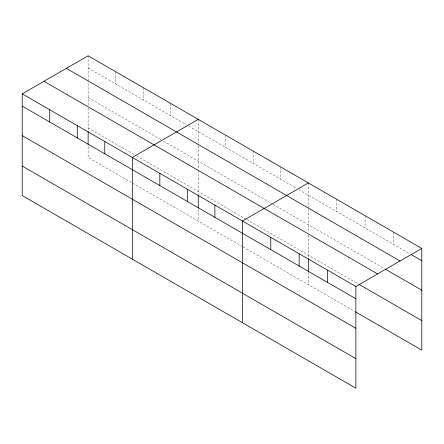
<?xml version="1.0" encoding="UTF-8"?>
<svg xmlns="http://www.w3.org/2000/svg" width="444" height="444" viewBox="0 0 444 444"><rect width="100%" height="100%" fill="white"/><g stroke="black" fill="none" stroke-linecap="round" stroke-linejoin="round"><path stroke-width="0.33" stroke-dasharray="2.22 1.67" d="M88.128 105.173L88.128 81.779M88.128 81.091L88.128 55.794M88.128 68.049L186.269 124.714M188.667 126.096L296.381 188.284M298.779 189.666L409.984 253.868M88.128 97.569L161.139 139.716M163.531 141.098L272.444 203.979M273.043 204.329L384.576 268.72M88.128 127.977L136.003 155.622M136.602 155.966L246.115 219.192M246.714 219.536L358.574 284.121M242.524 246.636L88.128 157.498L88.128 145.144M243.123 246.981L355.034 311.594M393.44 232.062L393.44 244.317M365.073 215.69L365.073 227.944M336.713 199.317L336.713 211.572M308.352 182.939L308.352 208.236M308.352 208.924L308.352 232.317M308.352 235.081L308.352 257.87M308.352 272.283L308.352 284.643M280.824 167.049L280.824 179.298M253.296 151.154L253.296 163.409M225.768 135.259L225.768 147.513M198.24 119.369L198.24 143.29M198.24 146.037L198.24 169.436M198.24 170.124L198.24 194.3M198.24 209.402L198.24 221.068M170.712 103.474L170.712 115.729M143.184 87.585L143.184 99.833M115.656 71.689L115.656 83.944M88.128 107.936L88.128 130.725"/><path stroke-width="0.67" d="M355.622 311.932L421.8 350.138L421.8 248.44L88.128 55.794L22.2 93.862L22.2 195.56L355.872 388.206L355.872 286.502L22.2 93.862M198.24 119.369L132.312 157.431L132.312 259.135M308.352 182.939L242.424 221.007L242.424 322.705M355.872 286.502L421.8 248.44M411.166 254.551L421.8 260.695M66.372 68.359L400.044 261M385.758 269.403L421.8 290.209M43.956 81.296L377.628 273.942M359.168 284.46L421.8 320.624M22.2 106.11L355.872 298.757M22.2 135.631L355.872 328.271M22.2 166.045L355.872 358.685M327.511 270.13L327.511 282.384M308.352 258.558L308.352 271.6M299.145 253.752L299.145 266.006M270.785 237.379L270.785 249.633M214.896 205.111L214.896 217.366M198.24 194.983L198.24 208.025M187.368 189.216L187.368 201.471M159.84 173.327L159.84 185.575M104.784 141.536L104.784 153.791M88.128 131.413L88.128 144.455M77.256 125.646L77.256 137.901M49.728 109.751L49.728 122.006"/></g></svg>
